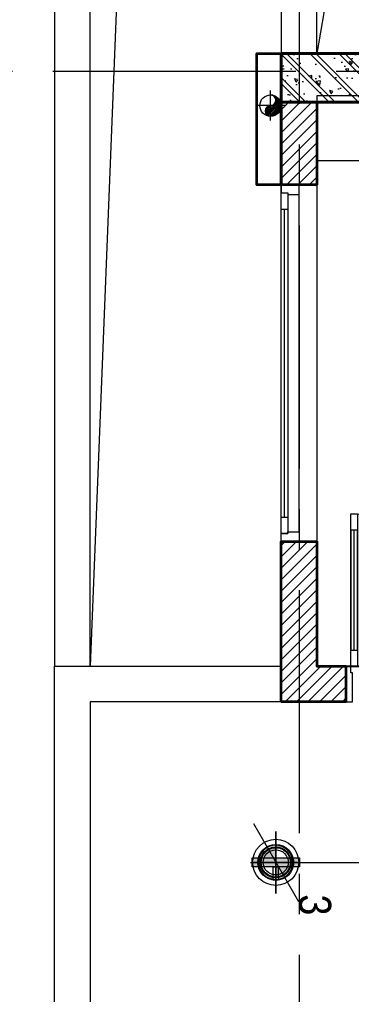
# Model space of a CAD drawing. Header units: millimetres. Extents: x 18326 to 214271, y -298828 to -198730.
# Drawn here: x 28671 to 30721, y -237225 to -231210 of the extents above; entities that cross this region are included whole.
import ezdxf
from ezdxf.enums import TextEntityAlignment as Align

# ---------------------------------------------------------------- set-up
doc = ezdxf.new("R2010")
doc.units = ezdxf.units.MM
doc.header["$LTSCALE"] = 20
doc.header["$MEASUREMENT"] = 0
for name, pattern in [('DASHED2', [0.375, 0.25, -0.125]), ('HIDDEN', [0.375, 0.25, -0.125]), ('xref LC GK$0$CENTER2', [1.125, 0.75, -0.125, 0.125, -0.125])]:
    doc.linetypes.add(name, pattern=pattern)
doc.layers.get('0').update_dxf_attribs({"lineweight": 0})
for name, color, linetype, lineweight in [('0.MAU XANH- DAY DIEN', 3, 'HIDDEN', 20), ('E-equipment-0.2', 2, 'Continuous', 9), ('E-thin-line-0.05', 251, 'Continuous', 9), ('Hatch', 8, 'Continuous', 5), ('xref LC GK$0$KV-Net truc', 251, 'xref LC GK$0$CENTER2', 9), ('xref_mb.A7$0$KV-Cat be tong', 6, 'Continuous', 35), ('xref_mb.A7$0$KV-Cat tuong', 4, 'Continuous', 35), ('xref_mb.A7$0$KV-Cay xanh', 78, 'Continuous', 5), ('xref_mb.A7$0$KV-Cua', 34, 'Continuous', 13), ('xref_mb.A7$0$KV-Ghi chu', 26, 'Continuous', 9), ('xref_mb.A7$0$KV-Hatch', 179, 'Continuous', 5), ('xref_mb.A7$0$KV-Net thay 1', 9, 'Continuous', 20), ('xref_mb.A7$0$KV-Net thay 2', 8, 'Continuous', 13), ('xref_mb.A7$0$KV-Noi that', 35, 'Continuous', 9), ('xref_mb.A7$0$KV-Thiet bi', 59, 'Continuous', 9)]:
    doc.layers.add(name, color=color, linetype=linetype, lineweight=lineweight)
doc.layers.add('CDC-E-Note', color=3, linetype='Continuous')
doc.layers.add('xref_mb.A7$0$KV-Net thay 3', color=251, linetype='Continuous')
doc.styles.add('uv-abc', font='calibril.ttf', dxfattribs={"width": 0.85})

# ---------------------------------------------------------------- blocks, each defined once
blk = doc.blocks.new('kcvn-compac')
at = {"layer": 'E-thin-line-0.05'}
blk.add_hatch(color=256, dxfattribs=at).paths.add_polyline_path([(121.6571742641251, 22.7861284502219), (-121.6571742641309, 22.7861284502219), (-121.6571742641309, -22.7861284502161), (121.6571742641251, -22.7861284502161)])
at = {"layer": 'Hatch'}
h = blk.add_hatch(color=256, dxfattribs=at)
edge = h.paths.add_edge_path(flags=17)
edge.add_ellipse((-5.968558980384842e-12, 0.2108313806506635), major_axis=(-62.32441003977205, 62.32441003977202), ratio=1, start_angle=-405.0000000000001, end_angle=-135.0444973120539)
edge.add_line((88.13999936450071, 0.1423796748182516), (77.77056445598151, 0.1256290873325941))
edge.add_ellipse((-5.968558980384842e-12, 0.2108313806506635), major_axis=(54.9921265056812, 54.99212650568122), ratio=0.9999999999999998, start_angle=-314.9999999999999, end_angle=-45.0627709197305, ccw=False)
edge.add_line((-5.968558980384842e-12, 77.981442508722), (-5.968558980384842e-12, 88.35085732579816))
edge = h.paths.add_edge_path()
edge.add_ellipse((-5.968558980384842e-12, 0.2108313806506635), major_axis=(-62.32441003977205, 62.32441003977202), ratio=1, start_angle=-585.0000000000001, end_angle=-314.9555026879461)
edge.add_line((-88.13999936451265, 0.1423796748182516), (-77.77056445599347, 0.1256290873325941))
edge.add_ellipse((-5.968558980384842e-12, 0.2108313806506635), major_axis=(54.9921265056812, 54.99212650568122), ratio=0.9999999999999998, start_angle=-494.9999999999999, end_angle=-224.9372290802695, ccw=False)
edge.add_line((-5.968558980384842e-12, -77.55977974742066), (-5.968558980384842e-12, -87.92919456449683))
edge = h.paths.add_edge_path(flags=16)
edge.add_ellipse((-5.968558980384842e-12, 0.2108313806506635), major_axis=(54.9921265056812, 54.99212650568122), ratio=0.9999999999999998, start_angle=-405.0627709197306, end_angle=-134.9999999999999)
edge.add_line((-5.968558980384842e-12, -77.55977974742065), (-5.968558980384842e-12, -1.63424829224823e-12))
edge.add_line((-5.968558980384842e-12, -1.637347003745075e-12), (77.77056445598151, 0.125629087332594))
edge = h.paths.add_edge_path(flags=0)
edge.add_ellipse((-5.968558980384842e-12, 0.2108313806506635), major_axis=(54.9921265056812, 54.99212650568122), ratio=0.9999999999999998, start_angle=-224.9372290802695, end_angle=45)
edge.add_line((-5.968558980384842e-12, 77.98144250872198), (-5.968558980384842e-12, -1.63424829224823e-12))
edge.add_line((-5.968558980384842e-12, -1.637338311366764e-12), (-77.77056445599347, 0.1256290873325941))
for p, q in [((-5.968558980384842e-12, -1.637329161141565e-12), (-5.968558980384842e-12, 140.7610961024966)), ((-5.968558980384842e-12, -1.637329161141565e-12), (-5.968558980384842e-12, 140.7610961024966)), ((130.5149613539868, 0.2108313806506635), (-5.968558980384842e-12, -1.637329161141565e-12)), ((-5.968558980384842e-12, -1.637329161141565e-12), (-5.968558980384842e-12, -140.7610961024999)), ((-5.968558980384842e-12, -1.637329161141565e-12), (-5.968558980384842e-12, -140.7610961024999))]:
    blk.add_line(p, q)
at = {"extrusion": (0, 0, -0.9999999999999998)}
blk.add_ellipse((-5.968558980384842e-12, 0.2108313806506635), major_axis=(-62.32441003977204, 62.32441003977201), ratio=1, start_param=5.497787143782138, end_param=11.78097245096172, dxfattribs=at)
at = {"extrusion": (0, 0, -1)}
blk.add_ellipse((-5.968558980384842e-12, 0.2108313806506635), major_axis=(54.9921265056812, 54.99212650568122), ratio=0.9999999999999998, start_param=3.926990816987241, end_param=10.21017612416683, dxfattribs=at)
at = {"layer": 'E-equipment-0.2'}
blk.add_line((114.5961039364308, -200.6150972992153), (-117.0542569160491, 200.6150972843199), dxfattribs=at)
for centre, radius in [((-0.1887425119545583, 0.1015474559741847), 92.1785353275623), ((-0.1887425119254544, 0.1015474559887366), 75.67170589949819)]:
    blk.add_circle(centre, radius, dxfattribs=at)
at = {"layer": 'E-thin-line-0.05', "ltscale": 200}
for p, q in [((-5.002220859751105e-12, -159.1207951236442), (-7.389644451905042e-13, 159.4117122577658)), ((1.580247044330463e-11, -159.1207951236234), (2.012257027672604e-11, 159.4117122577242)), ((-7.389644451905042e-13, 159.4117122577034), (-5.002220859751105e-12, -159.1207951236442)), ((-0.1887425119254544, -111.2734551249106), (-0.1887425119224417, 111.4765500369145)), ((-0.1887425119109025, -111.2734551248961), (-0.1887425119078898, 111.4765500368854)), ((-0.1887425119224417, 111.4765500368709), (-0.1887425119254544, -111.2734551249106)), ((-0.173074524156732, -102.0363674313572), (-0.1730745241539466, 102.2226029269719)), ((-0.1730745241433738, -102.0363674313439), (-0.1730745241405884, 102.2226029269452)), ((-0.1730745241539466, 102.2226029269319), (-0.173074524156732, -102.0363674313572)), ((-5.238689482212066e-12, 91.63636363632816), (-5.238689482212066e-12, -91.63636363635283)), ((111.5477611765856, 0.1015474559800111), (-111.5477611765914, -0.1015474559742415)), ((-111.5477611765768, -0.1015474559596896), (111.1862341669507, 0.1012183400236779)), ((102.2879026519117, 0.09311774778721826), (-102.2879026519221, -0.09311774778841198)), ((-102.2879026519087, -0.0931177477750822), (101.9563869031642, 0.09281595256921094))]:
    blk.add_line(p, q, dxfattribs=at)
at = {"layer": 'E-thin-line-0.05'}
for points in [[(-13.37938420734935, 90.65812229035109), (13.37938420734332, 90.65812229035109), (13.37938420734332, 22.7861284502219), (-13.37938420734935, 22.7861284502219)], [(-121.6571742641309, 22.7861284502219), (121.6571742641251, 22.7861284502219), (121.6571742641251, -22.7861284502161), (-121.6571742641309, -22.7861284502161)]]:
    blk.add_lwpolyline(points, close=True, dxfattribs=at)
for centre, radius in [((-5.115907697472721e-12, -5.968558980384842e-13), 118.4978687689813), ((-2.955857780762017e-12, 2.899014361901209e-12), 79.29133126541274), ((-2.955857780762017e-12, 2.899014361901209e-12), 64.68563723971602)]:
    blk.add_circle(centre, radius, dxfattribs=at)
blk = doc.blocks.new('xref LC GK$0$LC')
at = {"layer": 'xref LC GK$0$KV-Net truc', "color": 8, "ltscale": 100}
for points in [[(49.99999999953434, 10099.77423228603), (49.99999999953434, -58464.08794064936)], [(20280.07530471543, -22700), (-10253.12418516586, -22700)]]:
    blk.add_lwpolyline(points, dxfattribs=at)
blk = doc.blocks.new('xref_mb.A7$0$cot30x50')
at = {"layer": 'xref_mb.A7$0$KV-Hatch'}
h = blk.add_hatch(dxfattribs=at)
h.set_pattern_fill('CHAU-01', color=8, scale=30, angle=180, pattern_type=2)
h.set_pattern_definition([(230, (-701771.5933381974, 113908.4492841933), (-215.178054780226, 18.8256404947785), [22.5, -247.5]), (175, (-701771.5933381974, 113908.4492841933), (41.62540008390004, -225.6576401100035), [18, -198]), (280.4514, (-701789.5248421974, 113910.0180861933), (-173.5528145142064, -206.8318626182861), [19.122057, -210.3426336]), (226.1842, (-701771.5933381974, 113848.4492841933), (-320.1723145876933, 49.65570429870537), [33.74999999999999, -371.2499999999999]), (276.6356, (-701798.2743616975, 113852.5872762933), (-280.3988116646109, -292.2353612701326), [28.6830864, -315.5139]), (171.1842000000001, (-701771.5933381974, 113848.4492841933), (-280.3985835400881, -292.2355802775974), [27, -297]), (201, (-701801.5933381974, 113863.4492841933), (-179.0721156355385, 120.7856671996016), [22.5, -247.5]), (146.0000000000001, (-701801.5933381974, 113863.4492841933), (-72.99459957647449, -217.5450135140559), [18, -198]), (251.4514, (-701816.5160080974, 113873.5147659933), (-252.0667885744469, -96.75914901298576), [19.122057, -210.3426336]), (217.5, (-701771.5933381974, 113908.4492841933), (-3.647956595187185, -99.86815614939344), [0, -195.6, 0, -201, 0, -198.75]), (187.5, (-701771.5933381974, 113908.4492841933), (-78.92086123264457, -118.3235135647081), [0, -114.6, 0, -191.1, 0, -75.75]), (147.5, (-701704.6933381974, 113908.4492841933), (-160.1467308517227, 6.766461520313901), [0, -74.99999999999997, 0, -233.9999999999999, 0, -310.4999999999999]), (137.5, (-701674.6933381974, 113908.4492841933), (-174.9558508027159, -30.03149469969535), [0, -97.5, 0, -155.4, 0, -220.5]), (225, (-701771.5933381974, 113908.4492841933), (90.15611460128483, -90.1561146012848), []), (225, (-701771.5933381974, 113871.6992841933), (90.15611460128483, -90.1561146012848), [])])
h.paths.add_polyline_path([(-778331.6179150133, 133391.0790201908), (-778631.6179150133, 133391.0790201908), (-778631.6179150133, 132891.0790201908), (-778331.6179150133, 132891.0790201908)])
at = {"layer": 'xref_mb.A7$0$KV-Cat be tong', "color": 8}
blk.add_lwpolyline([(-778631.6179150133, 132891.0790201908), (-778331.6179150133, 132891.0790201908), (-778331.6179150133, 133391.0790201908), (-778631.6179150133, 133391.0790201908)], close=True, dxfattribs=at)
blk = doc.blocks.new('xref_mb.A7$0$DVCT3')
at = {"layer": 'xref_mb.A7$0$KV-Cat be tong', "color": 8, "rotation": 270}
blk.add_blockref('xref_mb.A7$0$cot30x50', (372955.2071416121, -790400.0984949365), dxfattribs=at)
blk = doc.blocks.new('*U523')
at = {"color": 8, "ltscale": 30}
for p, q in [((150, 0), (150, -40)), ((2050, 0), (2050, -40)), ((150, -20), (2050, -20)), ((60, -110.0000000000186), (2140, -110.0000000000186))]:
    blk.add_line(p, q, dxfattribs=at)
at = {"color": 8}
for points in [[(0, 0), (50, 0), (50, -40), (60, -40), (60, -110.0000000000186), (0, -110.0000000000186)], [(2200, 0), (2150, 0), (2150, -40), (2140, -40), (2140, -110.0000000000186), (2200, -110.0000000000186)]]:
    blk.add_lwpolyline(points, close=True, dxfattribs=at)
at = {"color": 8, "ltscale": 30}
blk.add_lwpolyline([(50, 0), (2150, 0), (2150, -40), (50, -40)], close=True, dxfattribs=at)
blk = doc.blocks.new('xref_mb.A7$0$Phong KTX')
at = {"layer": 'xref_mb.A7$0$KV-Noi that', "color": 8}
blk.add_lwpolyline([(-6564.999999999975, -25.00000000023283), (-6964.999999999975, -25.00000000023283), (-6964.999999999975, -425.0000000002328), (-6564.999999999975, -425.0000000002328)], close=True, dxfattribs=at)
blk = doc.blocks.new('*U528')
at = {"layer": 'xref_mb.A7$0$KV-Cua', "color": 8}
blk.add_line((-50, 100), (-50.00000000000094, 840), dxfattribs=at)
for points in [[(-30, 0), (-30.00000000000105, 940), (-70.00000000000105, 940), (-70, -2.842170943040401e-14)], [(-30, 100), (-70, 100), (-70.00000000000105, 840), (-30.00000000000094, 840)], [(9.619655499521356e-14, -220), (-39.99999999999991, -220), (-40, -40), (-30, -40), (-30, 0), (0, 0)], [(-1000, -220.0000000000005), (-960, -220.0000000000005), (-960, -40.00000000000041), (-970, -40.0000000000004), (-970, -4.302486394064563e-13), (-1000, -4.302486394064563e-13)]]:
    blk.add_lwpolyline(points, close=True, dxfattribs=at)
at = {"layer": 'xref_mb.A7$0$KV-Cua', "color": 8, "ltscale": 100}
blk.add_arc((-30, 0), 940.0000000000002, 90, 180, dxfattribs=at)
blk = doc.blocks.new('xref_mb.A7$0$P3')
at = {"layer": 'xref_mb.A7$0$KV-Hatch'}
h = blk.add_hatch(dxfattribs=at)
h.set_pattern_fill('ANSI31', color=8, scale=400)
h.set_pattern_definition([(45, (0, 0), (-35.35533905932738, 35.35533905932738), [])])
h.paths.add_polyline_path([(390.0000000000073, 6110), (6810.000000000007, 6110.000000000116), (6810.000000000007, 5890.000000000116), (390.0000000000073, 5890)])
h.paths.add_polyline_path([(-109.9999999999927, 5810.000000000116), (110.0000000000073, 5810.000000000116), (110.0000000000073, 5300), (-109.9999999999927, 5300)])
h.paths.add_polyline_path([(-109.9999999999709, 2110.000000000116), (-109.9999999999709, 3100), (110.0000000000291, 3100), (110.0000000000291, 2330.000000000116), (290.0000000000291, 2330.000000000116), (290.0000000000291, 2110.000000000116)])
h.paths.add_polyline_path([(4130.000000000931, 1620), (1950.000000000931, 1620), (1950.000000000931, 2110), (1290, 2110), (1290, 2330), (2060.000000000931, 2330), (2060.000000000931, 1730), (5650, 1730), (5650, 2330), (5760, 2330), (5760, 1620), (4240.000000000931, 1620), (4240.000000000931, 1565), (4130.000000000931, 1565)])
h.paths.add_polyline_path([(7090.000000000029, 1660.000000000116), (7310.000000000029, 1660.000000000116), (7310.000000000007, 5810.000000000116), (7090.000000000007, 5810.000000000116)])
h.paths.add_polyline_path([(7090.000000000029, 150.0000000001164), (7310.000000000029, 150.0000000001164), (7310.000000000029, 660.0000000001164), (7090.000000000029, 660.0000000001164)])
h.paths.add_polyline_path([(6810.000000000029, 110.0000000001164), (4240.000000000931, 110), (4240.000000000931, 765), (4130.000000000931, 765), (4130.000000000931, 110), (3160.000000000931, 110), (3160.000000000931, 360), (1950.000000000931, 360), (1950.000000000931, 110), (390.0000000000291, 110), (390.0000000000291, -110), (1950.000000000931, -110), (1950.000000000931, -360), (3160.000000000931, -360), (3160.000000000931, -110), (4130.000000000931, -110), (4130.000000000902, -765), (4240.000000000902, -765), (4240.000000000931, -110), (6810.000000000029, -109.9999999998836)])
h.paths.add_polyline_path([(2060.000000000931, -250), (3050.000000000931, -250), (3050.000000000931, 250), (2060.000000000931, 250)], flags=16)
h.paths.add_polyline_path([(4130.000000000931, -1620), (1950.000000000931, -1620), (1950.000000000931, -2110), (1290.000000000029, -2110), (1290.000000000029, -2330), (2060.000000000931, -2330), (2060.000000000931, -1730), (5650, -1730), (5650, -2330), (5760, -2330), (5760, -1620), (4240.000000000931, -1620), (4240.000000000902, -1565), (4130.000000000902, -1565)])
h.paths.add_polyline_path([(-109.9999999999709, -2109.999999999884), (-109.9999999999709, -3100), (110.0000000000291, -3100), (110.0000000000291, -2329.999999999884), (290.0000000000582, -2329.999999999884), (290.0000000000582, -2109.999999999884)])
h.paths.add_polyline_path([(-109.9999999999709, -5300), (110.0000000000291, -5300), (110.0000000000291, -5849.999999999884), (-109.9999999999709, -5849.999999999884)])
h.paths.add_polyline_path([(7090.000000000029, -1659.999999999884), (7310.000000000029, -1659.999999999884), (7310.000000000029, -5849.999999999884), (7090.000000000029, -5849.999999999884)])
h.paths.add_polyline_path([(7090.000000000029, -149.9999999998836), (7310.000000000029, -149.9999999998836), (7310.000000000029, -659.9999999998836), (7090.000000000029, -659.9999999998836)])
at = {"layer": 'xref_mb.A7$0$KV-Cat be tong', "color": 8}
blk.add_lwpolyline([(-109.9999999999927, 6110.000000000116), (390.0000000000073, 6110.000000000116), (390.0000000000073, 5810.000000000116), (-109.9999999999927, 5810.000000000116)], close=True, dxfattribs=at)
at = {"layer": 'xref_mb.A7$0$KV-Cat tuong', "color": 8}
for points in [[(-109.9999999999927, 5810.000000000116), (110.0000000000073, 5810.000000000116), (110.0000000000073, 5300), (-109.9999999999927, 5300)], [(-109.9999999999709, 2110.000000000116), (-109.9999999999709, 3100), (110.0000000000291, 3100), (110.0000000000291, 2330.000000000116), (290.0000000000291, 2330.000000000116), (290.0000000000291, 2110.000000000116)]]:
    blk.add_lwpolyline(points, close=True, dxfattribs=at)
at = {"layer": 'xref_mb.A7$0$KV-Net thay 1', "color": 8}
blk.add_lwpolyline([(-1510, -2330.000000000233), (-1510, 2330.000000000233), (-110, 2330.000000000466), (-110, 2110.000000000466), (-1290, 2110.000000000233), (-1290, -2110.000000000233), (-110, -2110), (-110, -2330)], close=True, dxfattribs=at)
at = {"layer": 'xref_mb.A7$0$KV-Net thay 2', "color": 8}
blk.add_lwpolyline([(110.0000000000291, 3100), (-109.9999999999782, 3100), (-109.9999999999927, 5300), (110.0000000000146, 5300)], close=True, dxfattribs=at)
at = {"layer": 'xref_mb.A7$0$KV-Net thay 3', "color": 8}
blk.add_line((290, 2330), (1290, 2330), dxfattribs=at)
at = {"color": 8}
blk.add_blockref('xref_mb.A7$0$Phong KTX', (7074.999999999978, 5875), dxfattribs=at)
at = {"layer": 'xref_mb.A7$0$KV-Cua', "color": 8, "rotation": 90}
blk.add_blockref('*U523', (-110, 3100), dxfattribs=at)
at = {"layer": 'xref_mb.A7$0$KV-Cua', "color": 8, "xscale": -1}
blk.add_blockref('*U528', (290, 2330), dxfattribs=at)
blk = doc.blocks.new('xref_mb.A7$0$od')
at = {"ltscale": 10}
h = blk.add_hatch(dxfattribs=at)
h.set_pattern_fill('ANSI31', color=8, scale=0.4999999999999999, style=0)
h.set_pattern_definition([(45, (-2211.686922963924, 549.2895857056855), (-0.04419417382415921, 0.04419417382415922), [])])
h.paths.add_polyline_path([(-0.6249999999995453, 0, -0.4142135623730951), (4.547473508864641e-13, 0.625), (9.094947017729282e-13, 0)])
h.paths.add_polyline_path([(2.273736754432321e-12, -0.625, -0.4142135623741862), (-0.6249999999995453, 0), (4.547473508864641e-13, 0, 1)])
h.paths.add_polyline_path([(4.547473508864641e-13, 0), (4.547473508864641e-13, 0.625, -1)])
at = {"color": 8, "ltscale": 0.02}
for p, q in [((4.547473508864641e-13, 0.875), (4.547473508864641e-13, -0.875)), ((-0.8749999999994884, 0), (0.8750000000004547, 4.547473508864641e-13))]:
    blk.add_line(p, q, dxfattribs=at)
at = {"color": 8, "ltscale": 10}
blk.add_circle((4.547473508864641e-13, 0), 0.6249999999999999, dxfattribs=at)
for centre, start, end in [((4.547473508864641e-13, 0.3125), 270, 90), ((4.547473508864641e-13, -0.3125), 90, 270)]:
    blk.add_arc(centre, 0.3124999999999999, start, end, dxfattribs=at)
blk = doc.blocks.new('xref_mb.A7$0$A$C783c486d')
at = {"layer": 'xref_mb.A7$0$KV-Thiet bi', "color": 8, "lineweight": 40, "ltscale": 0.25, "xscale": 105.6000000025612, "yscale": 105.6000000025612, "zscale": 105.6000000025612, "rotation": 180}
blk.add_blockref('xref_mb.A7$0$od', (-176.0000000015316, -211.0000000015134), dxfattribs=at)

msp = doc.modelspace()

# ---------------------------------------------------------------- linework, layer by layer
at = {"layer": 'xref_mb.A7$0$KV-Cat tuong', "color": 8}
msp.add_lwpolyline([(30286.8876274247, -232229.9754231843), (30136.8876274247, -232229.9754231843), (30136.8876274247, -231419.9754231841), (30286.8876274247, -231419.9754231841)], close=True, dxfattribs=at)
at = {"layer": 'xref_mb.A7$0$KV-Ghi chu', "color": 8}
for points in [[(30271.88762672048, -230169.9754231839), (29298.38762742374, -230388.4754231841), (29106.88762742467, -235199.9754231838)], [(37486.8876274247, -230154.9754231839), (30683.38762671954, -230388.4754231839), (30506.88762742467, -231419.975423184)]]:
    msp.add_lwpolyline(points, dxfattribs=at)
at = {"layer": 'xref_mb.A7$0$KV-Net thay 1', "color": 8}
msp.add_lwpolyline([(40706.88762672141, -231239.9754231842), (40706.88762672141, -229934.9754231839), (28886.88762742467, -229934.9754231841), (28886.88762742467, -235199.9754231838), (29106.88762742467, -235199.9754231838), (29106.88762742467, -230154.9754231841), (30286.88762742467, -230154.9754231839), (30286.88762742467, -231419.975423184), (30506.88762742467, -231419.975423184), (30506.88762742467, -230154.9754231839), (37486.8876274247, -230154.9754231839), (37486.8876274247, -231419.975423184)], dxfattribs=at)

# ---------------------------------------------------------------- block references
at = {"layer": 'E-equipment-0.2', "xscale": 1.200000000000001, "yscale": 1.200000000000001, "zscale": 1.200000000000001, "rotation": 180}
msp.add_blockref('kcvn-compac', (30252.94679111196, -236409.8744130832), dxfattribs=at)

# ---------------------------------------------------------------- next in the draw order: linework, layer by layer
at = {"layer": '0.MAU XANH- DAY DIEN', "linetype": 'DASHED2', "ltscale": 800}
msp.add_lwpolyline([(30252.94679111196, -236409.8744130832), (31852.26267469815, -236409.8744130832), (31852.26267469815, -235509.8865515468)], dxfattribs=at)
at = {"layer": 'xref_mb.A7$0$KV-Net thay 1', "color": 8}
msp.add_lwpolyline([(28886.88762742467, -239859.9754231843), (28886.88762742467, -235199.9754231838), (30286.88762742467, -235199.9754231838), (30286.88762742467, -235419.9754231838), (29106.88762742467, -235419.9754231838), (29106.88762742467, -239639.9754231843), (30286.88762742467, -239639.9754231843), (30286.88762742467, -239859.9754231843)], close=True, dxfattribs=at)

# ---------------------------------------------------------------- next in the draw order: block references
at = {"layer": 'xref LC GK$0$KV-Net truc', "color": 8}
msp.add_blockref('xref LC GK$0$LC', (30346.88762742514, -208829.9754231842), dxfattribs=at)
at = {"layer": 'xref_mb.A7$0$KV-Cat be tong', "color": 8}
msp.add_blockref('xref_mb.A7$0$DVCT3', (-475559.3985343783, -219651.494843261), dxfattribs=at)
at = {"layer": 'xref_mb.A7$0$KV-Cat tuong', "color": 8}
msp.add_blockref('xref_mb.A7$0$P3', (30396.88762742467, -237529.9754231843), dxfattribs=at)
at = {"layer": 'xref_mb.A7$0$KV-Cay xanh', "color": 8}
msp.add_blockref('xref_mb.A7$0$A$C783c486d', (30396.88762742467, -231529.9754231843), dxfattribs=at)

# ---------------------------------------------------------------- next in the draw order: texts
at = {"layer": 'CDC-E-Note', "style": 'uv-abc', "width": 0.85}
msp.add_text('3', height=200, rotation=270, dxfattribs=at).set_placement((30496.26949925582, -236602.3636727277), align=Align.MIDDLE_LEFT)

doc.saveas('drawing.dxf')
